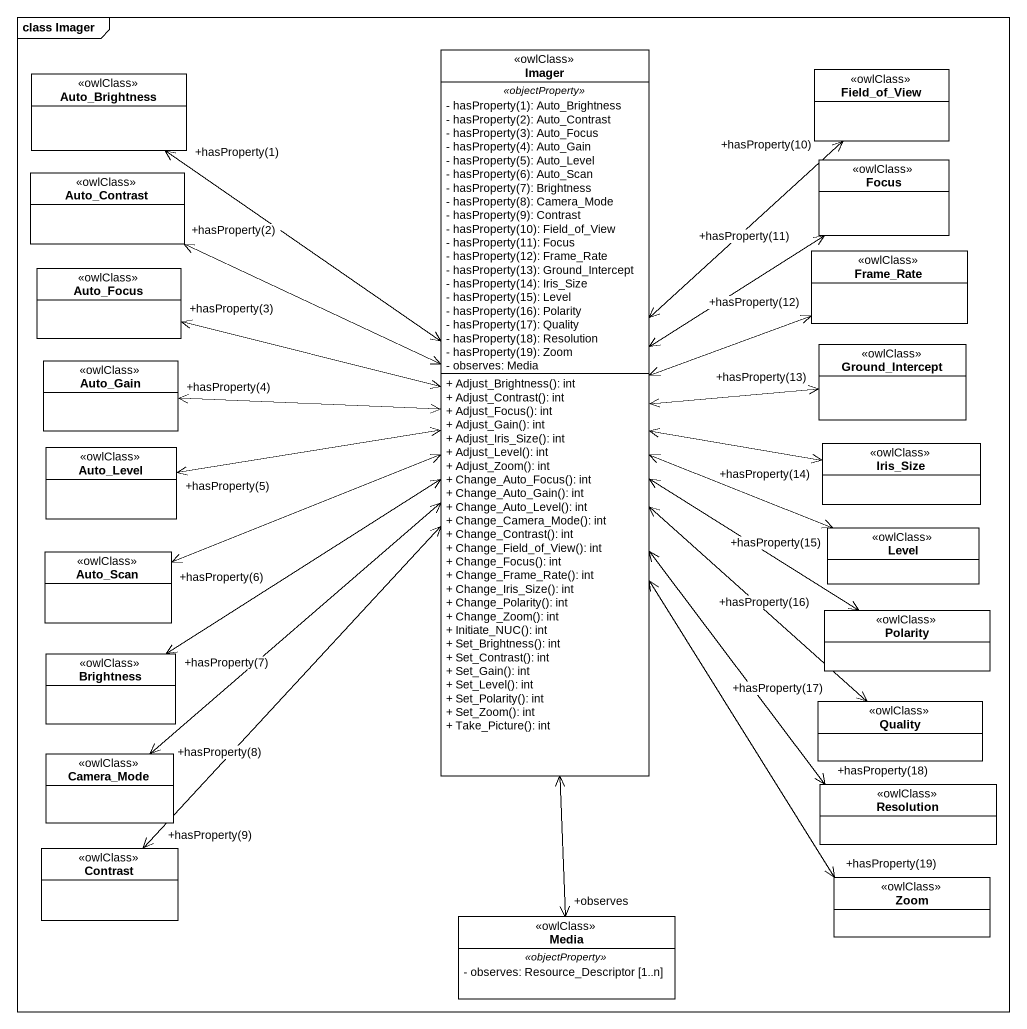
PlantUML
@startuml
mainframe class Imager
hide circle
hide empty members
skinparam classAttributeIconSize 0
class Auto_Brightness <<owlClass>>
class Imager <<owlClass>> {
  .. <<objectProperty>> ..
  {field} - hasProperty(1): Auto_Brightness
  {field} - hasProperty(2): Auto_Contrast
  {field} - hasProperty(3): Auto_Focus
  {field} - hasProperty(4): Auto_Gain
  {field} - hasProperty(5): Auto_Level
  {field} - hasProperty(6): Auto_Scan
  {field} - hasProperty(7): Brightness
  {field} - hasProperty(8): Camera_Mode
  {field} - hasProperty(9): Contrast
  {field} - hasProperty(10): Field_of_View
  {field} - hasProperty(11): Focus
  {field} - hasProperty(12): Frame_Rate
  {field} - hasProperty(13): Ground_Intercept
  {field} - hasProperty(14): Iris_Size
  {field} - hasProperty(15): Level
  {field} - hasProperty(16): Polarity
  {field} - hasProperty(17): Quality
  {field} - hasProperty(18): Resolution
  {field} - hasProperty(19): Zoom
  - observes: Media
  --
  + Adjust_Brightness(): int
  + Adjust_Contrast(): int
  + Adjust_Focus(): int
  + Adjust_Gain(): int
  + Adjust_Iris_Size(): int
  + Adjust_Level(): int
  + Adjust_Zoom(): int
  + Change_Auto_Focus(): int
  + Change_Auto_Gain(): int
  + Change_Auto_Level(): int
  + Change_Camera_Mode(): int
  + Change_Contrast(): int
  + Change_Field_of_View(): int
  + Change_Focus(): int
  + Change_Frame_Rate(): int
  + Change_Iris_Size(): int
  + Change_Polarity(): int
  + Change_Zoom(): int
  + Initiate_NUC(): int
  + Set_Brightness(): int
  + Set_Contrast(): int
  + Set_Gain(): int
  + Set_Level(): int
  + Set_Polarity(): int
  + Set_Zoom(): int
  + Take_Picture(): int
}
class Field_of_View <<owlClass>>
class Auto_Contrast <<owlClass>>
class Focus <<owlClass>>
class Auto_Focus <<owlClass>>
class Frame_Rate <<owlClass>>
class Auto_Gain <<owlClass>>
class Ground_Intercept <<owlClass>>
class Auto_Level <<owlClass>>
class Iris_Size <<owlClass>>
class Auto_Scan <<owlClass>>
class Level <<owlClass>>
class Polarity <<owlClass>>
class Brightness <<owlClass>>
class Quality <<owlClass>>
class Camera_Mode <<owlClass>>
class Resolution <<owlClass>>
class Contrast <<owlClass>>
class Zoom <<owlClass>>
class Media <<owlClass>> {
  .. <<objectProperty>> ..
  - observes: Resource_Descriptor [1..n]
}
Imager <-up-> "+hasProperty(1)" Auto_Brightness
Imager <-up-> "+hasProperty(10)" Field_of_View
Imager <-left-> "+hasProperty(2)" Auto_Contrast
Imager <-up-> "+hasProperty(11)" Focus
Imager <-left-> "+hasProperty(3)" Auto_Focus
Imager <-right-> "+hasProperty(12)" Frame_Rate
Imager <-left-> "+hasProperty(4)" Auto_Gain
Imager <-right-> "+hasProperty(13)" Ground_Intercept
Imager <-left-> "+hasProperty(5)" Auto_Level
Imager <-right-> "+hasProperty(14)" Iris_Size
Imager <-left-> "+hasProperty(6)" Auto_Scan
Imager <-right-> "+hasProperty(15)" Level
Imager <--> "+hasProperty(16)" Polarity
Imager <--> "+hasProperty(7)" Brightness
Imager <--> "+hasProperty(17)" Quality
Imager <--> "+hasProperty(8)" Camera_Mode
Imager <--> "+hasProperty(18)" Resolution
Imager <--> "+hasProperty(9)" Contrast
Imager <--> "+hasProperty(19)" Zoom
Imager <--> "+observes" Media
@enduml
